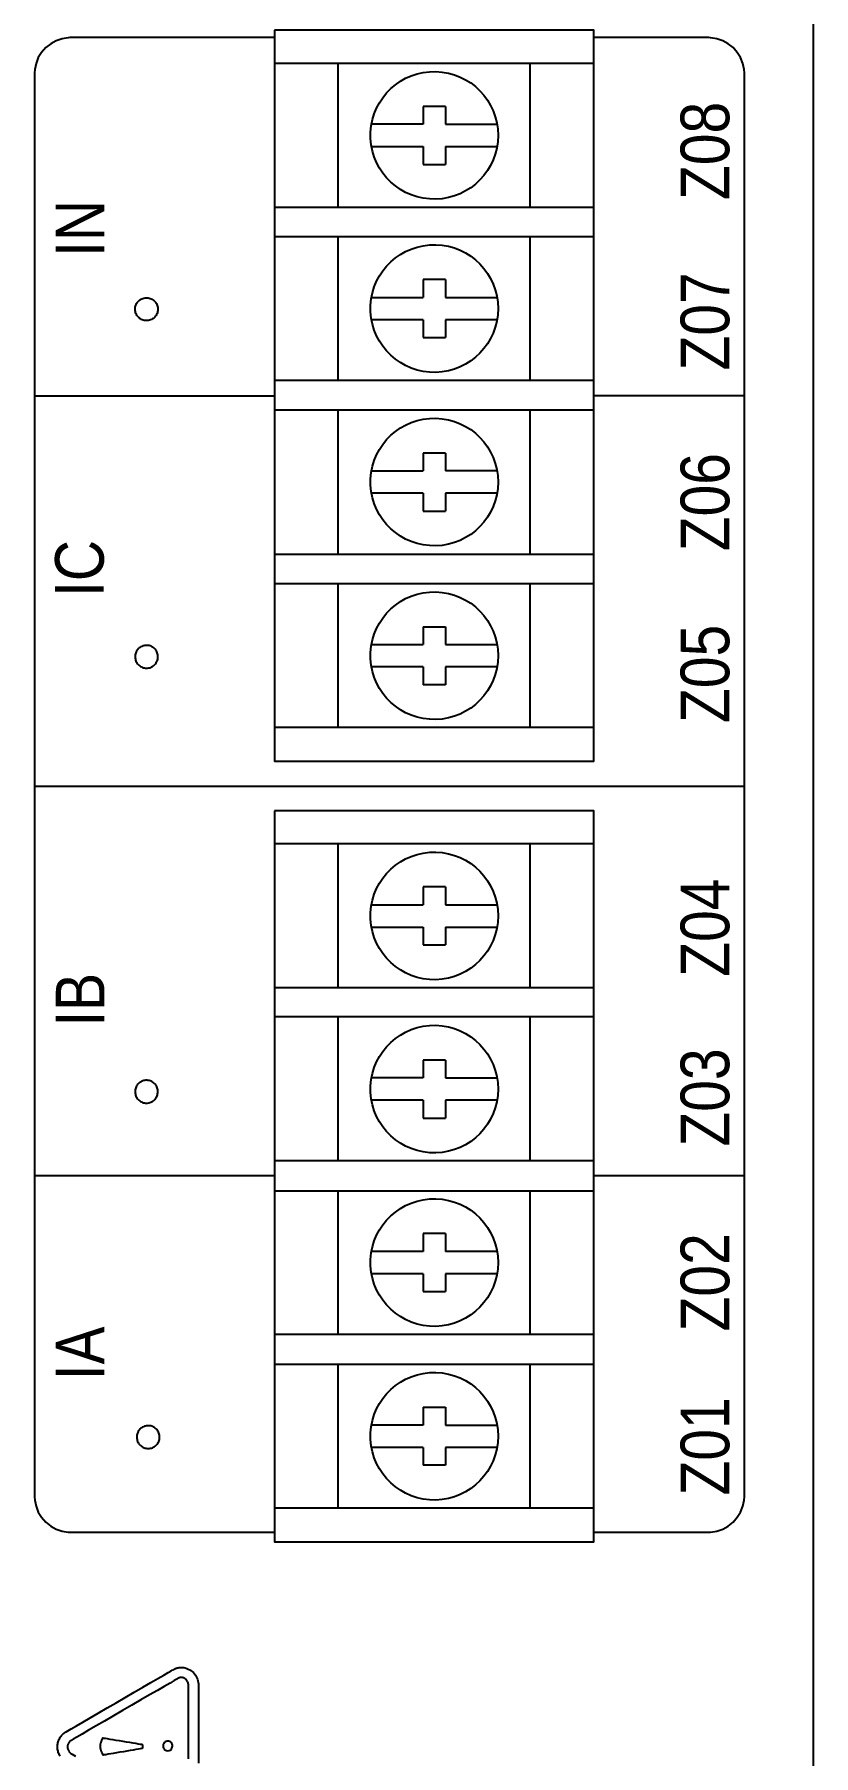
# Model space of a CAD drawing. Extents: x -11 to 35.7, y -8.8 to 26.3.
# Drawn here: x 23.003 to 24.71, y -1.98 to 1.791 of the extents above; entities that cross this region are included whole.
import ezdxf

# ---------------------------------------------------------------- set-up
doc = ezdxf.new("R2010")
doc.units = 0
doc.header["$MEASUREMENT"] = 0
doc.layers.add('5_00_DWG', color=7, linetype='CONTINUOUS')

msp = doc.modelspace()

# ---------------------------------------------------------------- linework, layer by layer
at = {"layer": '5_00_DWG'}
for points in [[(24.7101, -2.0551), (24.7101, -1.9668), (24.7101, -1.878), (24.7101, -1.7886), (24.7101, -1.6988), (24.7101, -1.6084), (24.7101, -1.5176), (24.7101, -1.4263), (24.7101, -1.3346), (24.7101, -1.2425), (24.7101, -1.1499), (24.7101, -1.0569), (24.7101, -0.9635), (24.7101, -0.8697), (24.7101, -0.7755), (24.7101, -0.6809), (24.7101, -0.5861), (24.7101, -0.4908), (24.7101, -0.3953), (24.7101, -0.2994), (24.7101, -0.2032), (24.7101, -0.1067), (24.7101, -0.0099), (24.7101, 0.0871), (24.7101, 0.1844), (24.7101, 0.2819), (24.7101, 0.3796), (24.7101, 0.4776), (24.7101, 0.5758), (24.7101, 0.6742), (24.7101, 0.7727), (24.7101, 0.9704), (24.7101, 1.1686), (24.7101, 1.3673), (24.7101, 1.5664), (24.7101, 1.7657), (24.7101, 2.165)], [(23.5293, 1.784), (23.5283, 1.784), (23.5254, 1.784), (23.5207, 1.784), (23.5144, 1.784), (23.5065, 1.784), (23.4972, 1.784), (23.4865, 1.784), (23.4745, 1.784), (23.4615, 1.784), (23.4474, 1.784), (23.4167, 1.784), (23.3832, 1.784), (23.3478, 1.784), (23.2749, 1.784), (23.2391, 1.784), (23.205, 1.784), (23.1734, 1.784), (23.1588, 1.784), (23.1451, 1.784), (23.1326, 1.784), (23.1211, 1.784), (23.111, 1.784), (23.1023, 1.784), (23.095, 1.784), (23.0894, 1.784), (23.0855, 1.784), (23.0834, 1.784), (23.0824, 1.784), (23.0806, 1.784), (23.0772, 1.7838), (23.0636, 1.7816), (23.0507, 1.7772), (23.0387, 1.7706), (23.028, 1.762), (23.0188, 1.7516), (23.0116, 1.74), (23.0066, 1.7273), (23.0037, 1.7139), (23.0032, 1.707), (23.0031, 1.7035), (23.0031, 1.6998), (23.0031, 1.6928), (23.0031, 1.6825), (23.0031, 1.6691), (23.0031, 1.6526), (23.0031, 1.6331), (23.0031, 1.6108), (23.0031, 1.5857), (23.0031, 1.558), (23.0031, 1.5277), (23.0031, 1.4948), (23.0031, 1.4596), (23.0031, 1.4221), (23.0031, 1.3824), (23.0031, 1.3406), (23.0031, 1.2968), (23.0031, 1.2511), (23.0031, 1.2036), (23.0031, 1.1544), (23.0031, 1.1035), (23.0031, 1.0511), (23.0031, 0.9973), (23.0031, 0.9421), (23.0031, 0.8857), (23.0031, 0.8281), (23.0031, 0.7695), (23.0031, 0.6495), (23.0031, 0.5265), (23.0031, 0.4012), (23.0031, 0.1467), (23.0031, -0.1078), (23.0031, -0.2332), (23.0031, -0.3562), (23.0031, -0.4762), (23.0031, -0.5348), (23.0031, -0.5924), (23.0031, -0.6488), (23.0031, -0.7039), (23.0031, -0.7578), (23.0031, -0.8102), (23.0031, -0.861), (23.0031, -0.9103), (23.0031, -0.9578), (23.0031, -1.0035), (23.0031, -1.0473), (23.0031, -1.0891), (23.0031, -1.1288), (23.0031, -1.1663), (23.0031, -1.2015), (23.0031, -1.2343), (23.0031, -1.2647), (23.0031, -1.2924), (23.0031, -1.3175), (23.0031, -1.3398), (23.0031, -1.3593), (23.0031, -1.3757), (23.0031, -1.3892), (23.0031, -1.3994), (23.0031, -1.4065), (23.0031, -1.4102), (23.0032, -1.4137), (23.0037, -1.4206), (23.0066, -1.434), (23.0116, -1.4467), (23.0188, -1.4583), (23.028, -1.4687), (23.0387, -1.4773), (23.0507, -1.4839), (23.0636, -1.4883), (23.0772, -1.4905), (23.0806, -1.4907), (23.0824, -1.4907), (23.0834, -1.4907), (23.0855, -1.4907), (23.0894, -1.4907), (23.095, -1.4907), (23.1023, -1.4907), (23.111, -1.4907), (23.1211, -1.4907), (23.1326, -1.4907), (23.1451, -1.4907), (23.1588, -1.4907), (23.1734, -1.4907), (23.205, -1.4907), (23.2391, -1.4907), (23.2749, -1.4907), (23.3478, -1.4907), (23.3832, -1.4907), (23.4167, -1.4907), (23.4474, -1.4907), (23.4615, -1.4907), (23.4745, -1.4907), (23.4865, -1.4907), (23.4972, -1.4907), (23.5065, -1.4907), (23.5144, -1.4907), (23.5207, -1.4907), (23.5254, -1.4907), (23.5283, -1.4907), (23.5293, -1.4907)], [(23.5293, 1.8003), (23.5293, 0.1983), (24.229, 0.1983), (24.229, 1.8003), (23.5293, 1.8003)], [(24.229, -1.4907), (24.2295, -1.4907), (24.2311, -1.4907), (24.2338, -1.4907), (24.2373, -1.4907), (24.2469, -1.4907), (24.2596, -1.4907), (24.2748, -1.4907), (24.292, -1.4907), (24.3107, -1.4907), (24.3305, -1.4907), (24.3713, -1.4907), (24.3913, -1.4907), (24.4104, -1.4907), (24.4281, -1.4907), (24.4439, -1.4907), (24.4573, -1.4907), (24.4678, -1.4907), (24.4719, -1.4907), (24.475, -1.4907), (24.4772, -1.4907), (24.4784, -1.4907), (24.4793, -1.4907), (24.481, -1.4907), (24.4845, -1.4905), (24.4981, -1.4883), (24.511, -1.4839), (24.523, -1.4773), (24.5337, -1.4687), (24.5429, -1.4583), (24.55, -1.4467), (24.5551, -1.434), (24.5579, -1.4206), (24.5585, -1.4137), (24.5586, -1.4102), (24.5586, -1.4065), (24.5586, -1.3994), (24.5586, -1.3892), (24.5586, -1.3757), (24.5586, -1.3593), (24.5586, -1.3398), (24.5586, -1.3175), (24.5586, -1.2924), (24.5586, -1.2647), (24.5586, -1.2343), (24.5586, -1.2015), (24.5586, -1.1663), (24.5586, -1.1288), (24.5586, -1.0891), (24.5586, -1.0473), (24.5586, -1.0035), (24.5586, -0.9578), (24.5586, -0.9103), (24.5586, -0.861), (24.5586, -0.8102), (24.5586, -0.7578), (24.5586, -0.7039), (24.5586, -0.6488), (24.5586, -0.5924), (24.5586, -0.5348), (24.5586, -0.4762), (24.5586, -0.3562), (24.5586, -0.2332), (24.5586, -0.1078), (24.5586, 0.1467), (24.5586, 0.4012), (24.5586, 0.5265), (24.5586, 0.6495), (24.5586, 0.7695), (24.5586, 0.8281), (24.5586, 0.8857), (24.5586, 0.9421), (24.5586, 0.9973), (24.5586, 1.0511), (24.5586, 1.1035), (24.5586, 1.1544), (24.5586, 1.2036), (24.5586, 1.2511), (24.5586, 1.2968), (24.5586, 1.3406), (24.5586, 1.3824), (24.5586, 1.4221), (24.5586, 1.4596), (24.5586, 1.4948), (24.5586, 1.5277), (24.5586, 1.558), (24.5586, 1.5857), (24.5586, 1.6108), (24.5586, 1.6331), (24.5586, 1.6526), (24.5586, 1.6691), (24.5586, 1.6825), (24.5586, 1.6928), (24.5586, 1.6998), (24.5586, 1.7035), (24.5585, 1.707), (24.5579, 1.7139), (24.5551, 1.7273), (24.55, 1.74), (24.5429, 1.7516), (24.5337, 1.762), (24.523, 1.7706), (24.511, 1.7772), (24.4981, 1.7816), (24.4845, 1.7838), (24.481, 1.784), (24.4793, 1.784), (24.4784, 1.784), (24.4772, 1.784), (24.475, 1.784), (24.4719, 1.784), (24.4678, 1.784), (24.4573, 1.784), (24.4439, 1.784), (24.4281, 1.784), (24.4104, 1.784), (24.3913, 1.784), (24.3713, 1.784), (24.3305, 1.784), (24.3107, 1.784), (24.292, 1.784), (24.2748, 1.784), (24.2596, 1.784), (24.2469, 1.784), (24.2373, 1.784), (24.2338, 1.784), (24.2311, 1.784), (24.2295, 1.784), (24.229, 1.784)], [(23.5292, 1.7277), (24.229, 1.7277)], [(23.6689, 1.4123), (23.6689, 1.7273)], [(24.0893, 1.4123), (24.0893, 1.7273)], [(23.8547, 1.6333), (23.8547, 1.5942)], [(23.9036, 1.6333), (23.8547, 1.6333)], [(23.9036, 1.6333), (23.9036, 1.5942)], [(23.8547, 1.5942), (23.7415, 1.5942)], [(23.9036, 1.5942), (24.0168, 1.5942)], [(23.7415, 1.5453), (23.8547, 1.5453)], [(23.8547, 1.5453), (23.8547, 1.5062)], [(23.9036, 1.5453), (23.9036, 1.5062)], [(23.9036, 1.5453), (24.0168, 1.5453)], [(23.8547, 1.5062), (23.9036, 1.5062)], [(23.5292, 1.4122), (24.229, 1.4122)], [(23.5292, 1.3483), (24.229, 1.3483)], [(23.6689, 1.0333), (23.6689, 1.3483)], [(24.0893, 1.0333), (24.0893, 1.3483)], [(23.8547, 1.2539), (23.8547, 1.2147)], [(23.9036, 1.2539), (23.8547, 1.2539)], [(23.9036, 1.2539), (23.9036, 1.2147)], [(23.7415, 1.2147), (23.8547, 1.2147)], [(23.9036, 1.2147), (24.0168, 1.2147)], [(23.8547, 1.1659), (23.7415, 1.1659)], [(23.8547, 1.1659), (23.8547, 1.1267)], [(23.9036, 1.1659), (23.9036, 1.1267)], [(24.0168, 1.1659), (23.9036, 1.1659)], [(23.8547, 1.1267), (23.9036, 1.1267)], [(23.5292, 1.0332), (24.229, 1.0332)], [(23.0031, 0.9993), (23.5293, 0.9993)], [(24.5586, 0.9993), (24.229, 0.9993)], [(24.229, 0.9673), (23.5292, 0.9673)], [(23.6689, 0.6523), (23.6689, 0.9673)], [(24.0893, 0.6523), (24.0893, 0.9673)], [(23.8547, 0.8737), (23.8547, 0.8346)], [(23.9036, 0.8737), (23.8547, 0.8737)], [(23.9036, 0.8737), (23.9036, 0.8346)], [(23.7415, 0.8346), (23.8547, 0.8346)], [(24.0168, 0.8346), (23.9036, 0.8346)], [(23.8547, 0.7857), (23.7415, 0.7857)], [(23.8547, 0.7857), (23.8547, 0.7466)], [(23.9036, 0.7857), (23.9036, 0.7466)], [(24.0168, 0.7857), (23.9036, 0.7857)], [(23.8547, 0.7466), (23.9036, 0.7466)], [(23.5292, 0.6523), (24.229, 0.6523)], [(24.229, 0.5874), (23.5292, 0.5874)], [(23.6689, 0.2723), (23.6689, 0.5873)], [(24.0893, 0.2723), (24.0893, 0.5873)], [(23.8547, 0.4932), (23.8547, 0.4541)], [(23.8547, 0.4932), (23.9036, 0.4932)], [(23.9036, 0.4932), (23.9036, 0.4541)], [(23.7415, 0.4541), (23.8547, 0.4541)], [(23.9036, 0.4541), (24.0168, 0.4541)], [(23.8547, 0.4052), (23.7415, 0.4052)], [(23.8547, 0.4052), (23.8547, 0.3661)], [(23.9036, 0.4052), (23.9036, 0.3661)], [(24.0168, 0.4052), (23.9036, 0.4052)], [(23.9036, 0.3661), (23.8547, 0.3661)], [(24.229, 0.2723), (23.5292, 0.2723)], [(24.5586, 0.1427), (23.0031, 0.1427)], [(23.5293, 0.09), (23.5293, -1.512), (24.229, -1.512), (24.229, 0.09), (23.5293, 0.09)], [(24.229, 0.0174), (23.5292, 0.0174)], [(23.6689, -0.298), (23.6689, 0.017)], [(24.0893, -0.298), (24.0893, 0.017)], [(23.8547, -0.077), (23.8547, -0.1161)], [(23.9036, -0.077), (23.8547, -0.077)], [(23.9036, -0.077), (23.9036, -0.1161)], [(23.7415, -0.1161), (23.8547, -0.1161)], [(23.9036, -0.1161), (24.0168, -0.1161)], [(23.7415, -0.165), (23.8547, -0.165)], [(23.8547, -0.165), (23.8547, -0.2041)], [(23.9036, -0.165), (23.9036, -0.2041)], [(23.9036, -0.165), (24.0168, -0.165)], [(23.8547, -0.2041), (23.9036, -0.2041)], [(24.229, -0.2981), (23.5292, -0.2981)], [(24.229, -0.362), (23.5292, -0.362)], [(23.6689, -0.677), (23.6689, -0.362)], [(24.0893, -0.677), (24.0893, -0.362)], [(23.8547, -0.4564), (23.8547, -0.4956)], [(23.9036, -0.4564), (23.8547, -0.4564)], [(23.9036, -0.4564), (23.9036, -0.4956)], [(23.8547, -0.4956), (23.7415, -0.4956)], [(23.9036, -0.4956), (24.0168, -0.4956)], [(23.8547, -0.5444), (23.7415, -0.5444)], [(23.8547, -0.5444), (23.8547, -0.5836)], [(23.9036, -0.5444), (23.9036, -0.5836)], [(24.0168, -0.5444), (23.9036, -0.5444)], [(23.8547, -0.5836), (23.9036, -0.5836)], [(24.229, -0.6771), (23.5292, -0.6771)], [(23.5293, -0.7104), (23.0031, -0.7104)], [(24.5586, -0.7104), (24.229, -0.7104)], [(23.5292, -0.743), (24.229, -0.743)], [(23.6689, -1.058), (23.6689, -0.743)], [(24.0893, -1.058), (24.0893, -0.743)], [(23.8547, -0.8366), (23.8547, -0.8757)], [(23.9036, -0.8366), (23.8547, -0.8366)], [(23.9036, -0.8366), (23.9036, -0.8757)], [(23.8547, -0.8757), (23.7415, -0.8757)], [(24.0168, -0.8757), (23.9036, -0.8757)], [(23.8547, -0.9246), (23.7415, -0.9246)], [(23.8547, -0.9246), (23.8547, -0.9637)], [(23.9036, -0.9246), (23.9036, -0.9637)], [(24.0168, -0.9246), (23.9036, -0.9246)], [(23.8547, -0.9637), (23.9036, -0.9637)], [(24.229, -1.058), (23.5292, -1.058)], [(23.5292, -1.1229), (24.229, -1.1229)], [(23.6689, -1.438), (23.6689, -1.123)], [(24.0893, -1.438), (24.0893, -1.123)], [(23.8547, -1.2171), (23.8547, -1.2562)], [(23.8547, -1.2171), (23.9036, -1.2171)], [(23.9036, -1.2171), (23.9036, -1.2562)], [(23.8547, -1.2562), (23.7415, -1.2562)], [(23.9036, -1.2562), (24.0168, -1.2562)], [(23.8547, -1.3051), (23.7415, -1.3051)], [(23.8547, -1.3051), (23.8547, -1.3442)], [(23.9036, -1.3051), (23.9036, -1.3442)], [(24.0168, -1.3051), (23.9036, -1.3051)], [(23.9036, -1.3442), (23.8547, -1.3442)], [(24.229, -1.438), (23.5292, -1.438)], [(23.0592, -1.9815), (23.0581, -1.9795), (23.0571, -1.9775), (23.0562, -1.9753), (23.0554, -1.9731), (23.0548, -1.9709), (23.0543, -1.9686), (23.0539, -1.9663), (23.0536, -1.964), (23.0535, -1.9616), (23.0536, -1.9592), (23.0538, -1.957), (23.0541, -1.9547), (23.0546, -1.9525), (23.0551, -1.9504), (23.0558, -1.9482), (23.0566, -1.9462), (23.0576, -1.9441), (23.0586, -1.9422), (23.0598, -1.9402), (23.0611, -1.9384), (23.0624, -1.9366), (23.0639, -1.935), (23.0655, -1.9333), (23.0672, -1.9318), (23.069, -1.9304), (23.0709, -1.9291), (23.0724, -1.9281), (23.0762, -1.9259), (23.0839, -1.9215), (23.095, -1.915), (23.1088, -1.907), (23.125, -1.8976), (23.143, -1.8872), (23.1622, -1.876), (23.1821, -1.8645), (23.2022, -1.8529), (23.2219, -1.8414), (23.2407, -1.8305), (23.2581, -1.8204), (23.2735, -1.8115), (23.2864, -1.804), (23.2963, -1.7983), (23.3026, -1.7946), (23.3048, -1.7933), (23.3057, -1.7928), (23.3067, -1.7922), (23.3076, -1.7917), (23.3086, -1.7912), (23.3096, -1.7907), (23.3106, -1.7902), (23.3116, -1.7897), (23.3127, -1.7893), (23.3138, -1.7889), (23.3149, -1.7886), (23.3161, -1.7882), (23.3172, -1.7879), (23.3185, -1.7877), (23.3197, -1.7875), (23.321, -1.7873), (23.3223, -1.7872), (23.3236, -1.7871), (23.3265, -1.7872), (23.3302, -1.7876), (23.3337, -1.7883), (23.3371, -1.7894), (23.3403, -1.7907), (23.3434, -1.7923), (23.3463, -1.7942), (23.3489, -1.7963), (23.3514, -1.7986), (23.3537, -1.8011), (23.3558, -1.8039), (23.3576, -1.8067), (23.3591, -1.8098), (23.3604, -1.8129), (23.3614, -1.8162), (23.3621, -1.8195), (23.3625, -1.823), (23.3626, -1.8257), (23.3626, -1.8297), (23.3626, -1.8382), (23.3626, -1.8507), (23.3626, -1.8665), (23.3626, -1.885), (23.3626, -1.9057), (23.3626, -1.9278), (23.3626, -1.9508), (23.3626, -1.9741), (23.3626, -1.997)], [(23.3407, -1.9876), (23.3407, -1.9643), (23.3407, -1.9408), (23.3407, -1.9179), (23.3407, -1.8962), (23.3407, -1.8763), (23.3407, -1.8588), (23.3407, -1.8443), (23.3407, -1.8336), (23.3407, -1.8271), (23.3407, -1.8252), (23.3406, -1.8238), (23.3403, -1.8224), (23.3399, -1.821), (23.3394, -1.8196), (23.3387, -1.8183), (23.338, -1.817), (23.3371, -1.8158), (23.3361, -1.8146), (23.3351, -1.8135), (23.3339, -1.8126), (23.3327, -1.8117), (23.3314, -1.8109), (23.33, -1.8102), (23.3286, -1.8097), (23.3272, -1.8093), (23.3257, -1.8091), (23.3241, -1.809), (23.3239, -1.809), (23.3237, -1.809), (23.3234, -1.809), (23.323, -1.8091), (23.3226, -1.8092), (23.3221, -1.8094), (23.3216, -1.8095), (23.3211, -1.8097), (23.3205, -1.8099), (23.32, -1.8101), (23.3194, -1.8103), (23.3189, -1.8106), (23.3183, -1.8108), (23.3178, -1.8111), (23.3174, -1.8114), (23.3169, -1.8116), (23.3165, -1.8119), (23.3151, -1.8128), (23.3095, -1.816), (23.3002, -1.8214), (23.2877, -1.8286), (23.2725, -1.8374), (23.2553, -1.8474), (23.2365, -1.8583), (23.2167, -1.8698), (23.1964, -1.8816), (23.1762, -1.8933), (23.1567, -1.9046), (23.1383, -1.9153), (23.1217, -1.9249), (23.1074, -1.9332), (23.0959, -1.9399), (23.0878, -1.9446), (23.0836, -1.947), (23.0827, -1.9475), (23.0821, -1.9479), (23.0814, -1.9484), (23.0808, -1.949), (23.0801, -1.9497), (23.0795, -1.9505), (23.0789, -1.9513), (23.0783, -1.9522), (23.0778, -1.9531), (23.0773, -1.954), (23.0768, -1.9549), (23.0764, -1.9559), (23.0761, -1.9568), (23.0758, -1.9578), (23.0756, -1.9587), (23.0755, -1.9596), (23.0754, -1.9604), (23.0754, -1.9613), (23.0755, -1.9623), (23.0756, -1.9633), (23.0758, -1.9644), (23.076, -1.9655), (23.0764, -1.9665), (23.0767, -1.9675), (23.0772, -1.9685), (23.0777, -1.9695), (23.0782, -1.9705), (23.0788, -1.9713), (23.0794, -1.9722), (23.08, -1.973), (23.0806, -1.9737), (23.0813, -1.9743), (23.082, -1.9749), (23.0826, -1.9753), (23.0832, -1.9757), (23.086, -1.9773), (23.0928, -1.9813)]]:
    msp.add_lwpolyline(points, dxfattribs=at)
for points in [[(24.019, 1.5698), (24.0183, 1.5557), (24.0162, 1.542), (24.0129, 1.5288), (24.0083, 1.5161), (24.0026, 1.504), (23.9958, 1.4926), (23.988, 1.482), (23.9792, 1.4721), (23.9695, 1.4631), (23.9591, 1.455), (23.9478, 1.4479), (23.9359, 1.4419), (23.9234, 1.4371), (23.9103, 1.4334), (23.8967, 1.431), (23.8827, 1.43), (23.8686, 1.4304), (23.8548, 1.4321), (23.8414, 1.4351), (23.8286, 1.4394), (23.8164, 1.4448), (23.8048, 1.4513), (23.7939, 1.4589), (23.7839, 1.4675), (23.7746, 1.4769), (23.7663, 1.4872), (23.759, 1.4982), (23.7527, 1.51), (23.7476, 1.5224), (23.7436, 1.5353), (23.7409, 1.5488), (23.7395, 1.5627), (23.7395, 1.5769), (23.7409, 1.5907), (23.7436, 1.6042), (23.7476, 1.6172), (23.7527, 1.6295), (23.759, 1.6413), (23.7663, 1.6523), (23.7746, 1.6626), (23.7839, 1.6721), (23.7939, 1.6806), (23.8048, 1.6882), (23.8164, 1.6947), (23.8286, 1.7002), (23.8414, 1.7044), (23.8548, 1.7075), (23.8686, 1.7092), (23.8827, 1.7095), (23.8967, 1.7085), (23.9103, 1.7061), (23.9234, 1.7025), (23.9359, 1.6976), (23.9478, 1.6916), (23.9591, 1.6845), (23.9695, 1.6765), (23.9792, 1.6675), (23.988, 1.6576), (23.9958, 1.6469), (24.0026, 1.6355), (24.0083, 1.6234), (24.0129, 1.6107), (24.0162, 1.5975), (24.0183, 1.5839)], [(24.019, 1.1903), (24.0183, 1.1762), (24.0162, 1.1625), (24.0129, 1.1493), (24.0083, 1.1366), (24.0026, 1.1246), (23.9958, 1.1132), (23.988, 1.1025), (23.9792, 1.0926), (23.9695, 1.0836), (23.9591, 1.0755), (23.9478, 1.0685), (23.9359, 1.0625), (23.9234, 1.0576), (23.9103, 1.054), (23.8967, 1.0516), (23.8827, 1.0505), (23.8686, 1.0509), (23.8548, 1.0526), (23.8414, 1.0556), (23.8286, 1.0599), (23.8164, 1.0653), (23.8048, 1.0719), (23.7939, 1.0794), (23.7839, 1.088), (23.7746, 1.0974), (23.7663, 1.1077), (23.759, 1.1188), (23.7527, 1.1305), (23.7476, 1.1429), (23.7436, 1.1559), (23.7409, 1.1693), (23.7395, 1.1832), (23.7395, 1.1974), (23.7409, 1.2113), (23.7436, 1.2247), (23.7476, 1.2377), (23.7527, 1.2501), (23.759, 1.2618), (23.7663, 1.2729), (23.7746, 1.2832), (23.7839, 1.2926), (23.7939, 1.3011), (23.8048, 1.3087), (23.8164, 1.3153), (23.8286, 1.3207), (23.8414, 1.325), (23.8548, 1.328), (23.8686, 1.3297), (23.8827, 1.3301), (23.8967, 1.329), (23.9103, 1.3266), (23.9234, 1.323), (23.9359, 1.3181), (23.9478, 1.3121), (23.9591, 1.3051), (23.9695, 1.297), (23.9792, 1.288), (23.988, 1.2781), (23.9958, 1.2674), (24.0026, 1.256), (24.0083, 1.2439), (24.0129, 1.2313), (24.0162, 1.2181), (24.0183, 1.2044)], [(23.2487, 1.1638), (23.2463, 1.1639), (23.2439, 1.1643), (23.2417, 1.1648), (23.2395, 1.1655), (23.2374, 1.1665), (23.2355, 1.1676), (23.2336, 1.1688), (23.2319, 1.1703), (23.2303, 1.1719), (23.2289, 1.1736), (23.2276, 1.1754), (23.2264, 1.1774), (23.2255, 1.1794), (23.2247, 1.1816), (23.2242, 1.1838), (23.2238, 1.1861), (23.2237, 1.1885), (23.2237, 1.1888), (23.2237, 1.1888), (23.2237, 1.1888), (23.2237, 1.1888), (23.2237, 1.1888), (23.2237, 1.1888), (23.2237, 1.1888), (23.2237, 1.1888), (23.2237, 1.1888), (23.2237, 1.1888), (23.2237, 1.1888), (23.2237, 1.1888), (23.2237, 1.1888), (23.2237, 1.1888), (23.2237, 1.1888), (23.2237, 1.1888), (23.2237, 1.1888), (23.2237, 1.1906), (23.224, 1.193), (23.2245, 1.1952), (23.2252, 1.1974), (23.2261, 1.1995), (23.2271, 1.2015), (23.2284, 1.2034), (23.2297, 1.2052), (23.2313, 1.2068), (23.233, 1.2083), (23.2348, 1.2096), (23.2367, 1.2108), (23.2387, 1.2118), (23.2409, 1.2126), (23.2431, 1.2132), (23.2454, 1.2136), (23.2478, 1.2138), (23.2487, 1.2138), (23.2487, 1.2138), (23.2487, 1.2138), (23.2487, 1.2138), (23.2487, 1.2138), (23.2487, 1.2138), (23.2487, 1.2138), (23.2487, 1.2138), (23.2487, 1.2138), (23.2487, 1.2138), (23.2487, 1.2138), (23.2487, 1.2138), (23.2487, 1.2138), (23.2487, 1.2138), (23.2487, 1.2138), (23.2487, 1.2138), (23.2487, 1.2138), (23.2499, 1.2138), (23.2522, 1.2136), (23.2545, 1.2131), (23.2567, 1.2125), (23.2588, 1.2116), (23.2609, 1.2106), (23.2628, 1.2094), (23.2646, 1.2081), (23.2662, 1.2066), (23.2677, 1.2049), (23.2691, 1.2032), (23.2703, 1.2013), (23.2714, 1.1993), (23.2722, 1.1972), (23.2729, 1.195), (23.2734, 1.1927), (23.2736, 1.1903), (23.2737, 1.1888), (23.2737, 1.1888), (23.2737, 1.1888), (23.2737, 1.1888), (23.2737, 1.1888), (23.2737, 1.1888), (23.2737, 1.1888), (23.2737, 1.1888), (23.2737, 1.1888), (23.2737, 1.1888), (23.2737, 1.1888), (23.2737, 1.1888), (23.2737, 1.1888), (23.2737, 1.1888), (23.2737, 1.1888), (23.2737, 1.1888), (23.2737, 1.1888), (23.2737, 1.1882), (23.2735, 1.1859), (23.2731, 1.1835), (23.2725, 1.1813), (23.2717, 1.1792), (23.2707, 1.1771), (23.2696, 1.1752), (23.2683, 1.1734), (23.2668, 1.1717), (23.2652, 1.1701), (23.2635, 1.1687), (23.2616, 1.1674), (23.2596, 1.1664), (23.2575, 1.1655), (23.2553, 1.1647), (23.2531, 1.1642), (23.2507, 1.1639), (23.2487, 1.1638), (23.2487, 1.1638), (23.2487, 1.1638), (23.2487, 1.1638), (23.2487, 1.1638), (23.2487, 1.1638), (23.2487, 1.1638), (23.2487, 1.1638), (23.2487, 1.1638), (23.2487, 1.1638), (23.2487, 1.1638), (23.2487, 1.1638), (23.2487, 1.1638), (23.2487, 1.1638), (23.2487, 1.1638), (23.2487, 1.1638), (23.2487, 1.1638)], [(24.019, 0.8102), (24.0183, 0.7961), (24.0162, 0.7824), (24.0129, 0.7692), (24.0083, 0.7565), (24.0026, 0.7444), (23.9958, 0.733), (23.988, 0.7223), (23.9792, 0.7125), (23.9695, 0.7035), (23.9591, 0.6954), (23.9478, 0.6883), (23.9359, 0.6823), (23.9234, 0.6775), (23.9103, 0.6738), (23.8967, 0.6714), (23.8827, 0.6704), (23.8686, 0.6708), (23.8548, 0.6725), (23.8414, 0.6755), (23.8286, 0.6798), (23.8164, 0.6852), (23.8048, 0.6917), (23.7939, 0.6993), (23.7839, 0.7079), (23.7746, 0.7173), (23.7663, 0.7276), (23.759, 0.7386), (23.7527, 0.7504), (23.7476, 0.7628), (23.7436, 0.7757), (23.7409, 0.7892), (23.7395, 0.8031), (23.7395, 0.8173), (23.7409, 0.8311), (23.7436, 0.8446), (23.7476, 0.8576), (23.7527, 0.8699), (23.759, 0.8817), (23.7663, 0.8927), (23.7746, 0.903), (23.7839, 0.9125), (23.7939, 0.921), (23.8048, 0.9286), (23.8164, 0.9351), (23.8286, 0.9406), (23.8414, 0.9448), (23.8548, 0.9479), (23.8686, 0.9496), (23.8827, 0.9499), (23.8967, 0.9489), (23.9103, 0.9465), (23.9234, 0.9429), (23.9359, 0.938), (23.9478, 0.932), (23.9591, 0.9249), (23.9695, 0.9169), (23.9792, 0.9079), (23.988, 0.898), (23.9958, 0.8873), (24.0026, 0.8759), (24.0083, 0.8638), (24.0129, 0.8511), (24.0162, 0.8379), (24.0183, 0.8242)], [(24.019, 0.4297), (24.0183, 0.4156), (24.0162, 0.4019), (24.0129, 0.3887), (24.0083, 0.376), (24.0026, 0.3639), (23.9958, 0.3525), (23.988, 0.3418), (23.9792, 0.332), (23.9695, 0.323), (23.9591, 0.3149), (23.9478, 0.3078), (23.9359, 0.3018), (23.9234, 0.297), (23.9103, 0.2933), (23.8967, 0.2909), (23.8827, 0.2899), (23.8686, 0.2902), (23.8548, 0.292), (23.8414, 0.295), (23.8286, 0.2993), (23.8164, 0.3047), (23.8048, 0.3112), (23.7939, 0.3188), (23.7839, 0.3274), (23.7746, 0.3368), (23.7663, 0.3471), (23.759, 0.3581), (23.7527, 0.3699), (23.7476, 0.3823), (23.7436, 0.3952), (23.7409, 0.4087), (23.7395, 0.4226), (23.7395, 0.4367), (23.7409, 0.4506), (23.7436, 0.4641), (23.7476, 0.477), (23.7527, 0.4894), (23.759, 0.5012), (23.7663, 0.5122), (23.7746, 0.5225), (23.7839, 0.532), (23.7939, 0.5405), (23.8048, 0.5481), (23.8164, 0.5546), (23.8286, 0.5601), (23.8414, 0.5643), (23.8548, 0.5674), (23.8686, 0.5691), (23.8827, 0.5694), (23.8967, 0.5684), (23.9103, 0.566), (23.9234, 0.5623), (23.9359, 0.5575), (23.9478, 0.5515), (23.9591, 0.5444), (23.9695, 0.5364), (23.9792, 0.5274), (23.988, 0.5175), (23.9958, 0.5068), (24.0026, 0.4954), (24.0083, 0.4833), (24.0129, 0.4706), (24.0162, 0.4574), (24.0183, 0.4437)], [(23.2487, 0.4023), (23.251, 0.4024), (23.2534, 0.4028), (23.2556, 0.4033), (23.2578, 0.4041), (23.2599, 0.405), (23.2618, 0.4061), (23.2637, 0.4074), (23.2654, 0.4088), (23.267, 0.4104), (23.2685, 0.4121), (23.2697, 0.4139), (23.2709, 0.4159), (23.2718, 0.4179), (23.2726, 0.4201), (23.2732, 0.4223), (23.2735, 0.4247), (23.2737, 0.427), (23.2737, 0.4273), (23.2737, 0.4273), (23.2737, 0.4273), (23.2737, 0.4273), (23.2737, 0.4273), (23.2737, 0.4273), (23.2737, 0.4273), (23.2737, 0.4273), (23.2737, 0.4273), (23.2737, 0.4273), (23.2737, 0.4273), (23.2737, 0.4273), (23.2737, 0.4273), (23.2737, 0.4273), (23.2737, 0.4273), (23.2737, 0.4273), (23.2737, 0.4273), (23.2736, 0.4291), (23.2733, 0.4315), (23.2728, 0.4337), (23.2721, 0.4359), (23.2713, 0.438), (23.2702, 0.44), (23.269, 0.4419), (23.2676, 0.4437), (23.266, 0.4453), (23.2644, 0.4468), (23.2625, 0.4481), (23.2606, 0.4493), (23.2586, 0.4503), (23.2564, 0.4511), (23.2542, 0.4517), (23.2519, 0.4521), (23.2496, 0.4523), (23.2487, 0.4523), (23.2487, 0.4523), (23.2487, 0.4523), (23.2487, 0.4523), (23.2487, 0.4523), (23.2487, 0.4523), (23.2487, 0.4523), (23.2487, 0.4523), (23.2487, 0.4523), (23.2487, 0.4523), (23.2487, 0.4523), (23.2487, 0.4523), (23.2487, 0.4523), (23.2487, 0.4523), (23.2487, 0.4523), (23.2487, 0.4523), (23.2487, 0.4523), (23.2475, 0.4523), (23.2451, 0.4521), (23.2428, 0.4516), (23.2406, 0.451), (23.2385, 0.4501), (23.2364, 0.4491), (23.2345, 0.4479), (23.2327, 0.4466), (23.2311, 0.4451), (23.2296, 0.4434), (23.2282, 0.4417), (23.227, 0.4398), (23.2259, 0.4378), (23.2251, 0.4357), (23.2244, 0.4335), (23.224, 0.4312), (23.2237, 0.4288), (23.2236, 0.4273), (23.2236, 0.4273), (23.2236, 0.4273), (23.2236, 0.4273), (23.2236, 0.4273), (23.2236, 0.4273), (23.2236, 0.4273), (23.2236, 0.4273), (23.2236, 0.4273), (23.2236, 0.4273), (23.2236, 0.4273), (23.2236, 0.4273), (23.2236, 0.4273), (23.2236, 0.4273), (23.2236, 0.4273), (23.2236, 0.4273), (23.2236, 0.4273), (23.2237, 0.4267), (23.2238, 0.4244), (23.2242, 0.422), (23.2248, 0.4198), (23.2256, 0.4177), (23.2266, 0.4156), (23.2277, 0.4137), (23.229, 0.4119), (23.2305, 0.4102), (23.2321, 0.4086), (23.2338, 0.4072), (23.2357, 0.4059), (23.2377, 0.4049), (23.2398, 0.4039), (23.242, 0.4032), (23.2442, 0.4027), (23.2466, 0.4024), (23.2487, 0.4023), (23.2487, 0.4023), (23.2487, 0.4023), (23.2487, 0.4023), (23.2487, 0.4023), (23.2487, 0.4023), (23.2487, 0.4023), (23.2487, 0.4023), (23.2487, 0.4023), (23.2487, 0.4023), (23.2487, 0.4023), (23.2487, 0.4023), (23.2487, 0.4023), (23.2487, 0.4023), (23.2487, 0.4023), (23.2487, 0.4023), (23.2487, 0.4023)], [(24.019, -0.1405), (24.0183, -0.1546), (24.0162, -0.1683), (24.0129, -0.1815), (24.0083, -0.1942), (24.0026, -0.2062), (23.9958, -0.2177), (23.988, -0.2283), (23.9792, -0.2382), (23.9695, -0.2472), (23.9591, -0.2553), (23.9478, -0.2623), (23.9359, -0.2683), (23.9234, -0.2732), (23.9103, -0.2769), (23.8967, -0.2792), (23.8827, -0.2803), (23.8686, -0.2799), (23.8548, -0.2782), (23.8414, -0.2752), (23.8286, -0.2709), (23.8164, -0.2655), (23.8048, -0.2589), (23.7939, -0.2514), (23.7839, -0.2428), (23.7746, -0.2334), (23.7663, -0.2231), (23.759, -0.212), (23.7527, -0.2003), (23.7476, -0.1879), (23.7436, -0.1749), (23.7409, -0.1615), (23.7395, -0.1476), (23.7395, -0.1334), (23.7409, -0.1195), (23.7436, -0.1061), (23.7476, -0.0931), (23.7527, -0.0807), (23.759, -0.069), (23.7663, -0.0579), (23.7746, -0.0477), (23.7839, -0.0382), (23.7939, -0.0297), (23.8048, -0.0221), (23.8164, -0.0155), (23.8286, -0.0101), (23.8414, -0.0058), (23.8548, -0.0028), (23.8686, -0.0011), (23.8827, -0.0007), (23.8967, -0.0018), (23.9103, -0.0042), (23.9234, -0.0078), (23.9359, -0.0127), (23.9478, -0.0187), (23.9591, -0.0258), (23.9695, -0.0338), (23.9792, -0.0428), (23.988, -0.0527), (23.9958, -0.0634), (24.0026, -0.0748), (24.0083, -0.0869), (24.0129, -0.0995), (24.0162, -0.1128), (24.0183, -0.1264)], [(24.019, -0.52), (24.0183, -0.5341), (24.0162, -0.5478), (24.0129, -0.561), (24.0083, -0.5736), (24.0026, -0.5857), (23.9958, -0.5971), (23.988, -0.6078), (23.9792, -0.6177), (23.9695, -0.6267), (23.9591, -0.6348), (23.9478, -0.6418), (23.9359, -0.6478), (23.9234, -0.6527), (23.9103, -0.6563), (23.8967, -0.6587), (23.8827, -0.6598), (23.8686, -0.6594), (23.8548, -0.6577), (23.8414, -0.6547), (23.8286, -0.6504), (23.8164, -0.645), (23.8048, -0.6384), (23.7939, -0.6308), (23.7839, -0.6223), (23.7746, -0.6129), (23.7663, -0.6026), (23.759, -0.5915), (23.7527, -0.5798), (23.7476, -0.5674), (23.7436, -0.5544), (23.7409, -0.541), (23.7395, -0.5271), (23.7395, -0.5129), (23.7409, -0.499), (23.7436, -0.4856), (23.7476, -0.4726), (23.7527, -0.4602), (23.759, -0.4485), (23.7663, -0.4374), (23.7746, -0.4271), (23.7839, -0.4177), (23.7939, -0.4091), (23.8048, -0.4016), (23.8164, -0.395), (23.8286, -0.3896), (23.8414, -0.3853), (23.8548, -0.3823), (23.8686, -0.3806), (23.8827, -0.3802), (23.8967, -0.3813), (23.9103, -0.3837), (23.9234, -0.3873), (23.9359, -0.3922), (23.9478, -0.3982), (23.9591, -0.4052), (23.9695, -0.4133), (23.9792, -0.4223), (23.988, -0.4322), (23.9958, -0.4428), (24.0026, -0.4543), (24.0083, -0.4663), (24.0129, -0.479), (24.0162, -0.4922), (24.0183, -0.5059)], [(23.2487, -0.5507), (23.251, -0.5505), (23.2534, -0.5502), (23.2556, -0.5497), (23.2578, -0.5489), (23.2599, -0.548), (23.2618, -0.5469), (23.2637, -0.5456), (23.2654, -0.5442), (23.267, -0.5426), (23.2684, -0.5409), (23.2697, -0.5391), (23.2709, -0.5371), (23.2718, -0.5351), (23.2726, -0.5329), (23.2731, -0.5307), (23.2735, -0.5283), (23.2736, -0.526), (23.2736, -0.5256), (23.2736, -0.5256), (23.2736, -0.5256), (23.2736, -0.5256), (23.2736, -0.5256), (23.2736, -0.5256), (23.2736, -0.5256), (23.2736, -0.5256), (23.2736, -0.5256), (23.2736, -0.5256), (23.2736, -0.5256), (23.2736, -0.5256), (23.2736, -0.5256), (23.2736, -0.5256), (23.2736, -0.5256), (23.2736, -0.5256), (23.2736, -0.5256), (23.2736, -0.5239), (23.2733, -0.5215), (23.2728, -0.5192), (23.2721, -0.5171), (23.2712, -0.515), (23.2702, -0.513), (23.2689, -0.5111), (23.2676, -0.5093), (23.266, -0.5077), (23.2643, -0.5062), (23.2625, -0.5049), (23.2606, -0.5037), (23.2586, -0.5027), (23.2564, -0.5019), (23.2542, -0.5013), (23.2519, -0.5009), (23.2496, -0.5007), (23.2487, -0.5007), (23.2487, -0.5007), (23.2487, -0.5007), (23.2487, -0.5007), (23.2487, -0.5007), (23.2487, -0.5007), (23.2487, -0.5007), (23.2487, -0.5007), (23.2487, -0.5007), (23.2487, -0.5007), (23.2487, -0.5007), (23.2487, -0.5007), (23.2487, -0.5007), (23.2487, -0.5007), (23.2487, -0.5007), (23.2487, -0.5007), (23.2487, -0.5007), (23.2475, -0.5007), (23.2451, -0.5009), (23.2428, -0.5014), (23.2406, -0.502), (23.2385, -0.5028), (23.2365, -0.5039), (23.2345, -0.505), (23.2328, -0.5064), (23.2311, -0.5079), (23.2296, -0.5095), (23.2282, -0.5113), (23.227, -0.5132), (23.226, -0.5152), (23.2251, -0.5173), (23.2244, -0.5195), (23.224, -0.5218), (23.2237, -0.5241), (23.2237, -0.5256), (23.2237, -0.5256), (23.2237, -0.5256), (23.2237, -0.5256), (23.2237, -0.5256), (23.2237, -0.5256), (23.2237, -0.5256), (23.2237, -0.5256), (23.2237, -0.5256), (23.2237, -0.5256), (23.2237, -0.5256), (23.2237, -0.5256), (23.2237, -0.5256), (23.2237, -0.5256), (23.2237, -0.5256), (23.2237, -0.5256), (23.2237, -0.5256), (23.2237, -0.5263), (23.2239, -0.5286), (23.2242, -0.5309), (23.2248, -0.5332), (23.2256, -0.5353), (23.2266, -0.5374), (23.2277, -0.5393), (23.229, -0.5411), (23.2305, -0.5428), (23.2321, -0.5444), (23.2339, -0.5458), (23.2357, -0.5471), (23.2377, -0.5481), (23.2398, -0.549), (23.242, -0.5498), (23.2442, -0.5503), (23.2466, -0.5506), (23.2487, -0.5507), (23.2487, -0.5507), (23.2487, -0.5507), (23.2487, -0.5507), (23.2487, -0.5507), (23.2487, -0.5507), (23.2487, -0.5507), (23.2487, -0.5507), (23.2487, -0.5507), (23.2487, -0.5507), (23.2487, -0.5507), (23.2487, -0.5507), (23.2487, -0.5507), (23.2487, -0.5507), (23.2487, -0.5507), (23.2487, -0.5507), (23.2487, -0.5507)], [(24.019, -0.9001), (24.0183, -0.9142), (24.0162, -0.9279), (24.0129, -0.9411), (24.0083, -0.9538), (24.0026, -0.9659), (23.9958, -0.9773), (23.988, -0.9879), (23.9792, -0.9978), (23.9695, -1.0068), (23.9591, -1.0149), (23.9478, -1.022), (23.9359, -1.0279), (23.9234, -1.0328), (23.9103, -1.0365), (23.8967, -1.0388), (23.8827, -1.0399), (23.8686, -1.0395), (23.8548, -1.0378), (23.8414, -1.0348), (23.8286, -1.0305), (23.8164, -1.0251), (23.8048, -1.0185), (23.7939, -1.011), (23.7839, -1.0024), (23.7746, -0.993), (23.7663, -0.9827), (23.759, -0.9716), (23.7527, -0.9599), (23.7476, -0.9475), (23.7436, -0.9345), (23.7409, -0.9211), (23.7395, -0.9072), (23.7395, -0.893), (23.7409, -0.8791), (23.7436, -0.8657), (23.7476, -0.8527), (23.7527, -0.8403), (23.759, -0.8286), (23.7663, -0.8175), (23.7746, -0.8073), (23.7839, -0.7978), (23.7939, -0.7893), (23.8048, -0.7817), (23.8164, -0.7752), (23.8286, -0.7697), (23.8414, -0.7655), (23.8548, -0.7624), (23.8686, -0.7607), (23.8827, -0.7604), (23.8967, -0.7614), (23.9103, -0.7638), (23.9234, -0.7674), (23.9359, -0.7723), (23.9478, -0.7783), (23.9591, -0.7854), (23.9695, -0.7934), (23.9792, -0.8024), (23.988, -0.8123), (23.9958, -0.823), (24.0026, -0.8344), (24.0083, -0.8465), (24.0129, -0.8591), (24.0162, -0.8724), (24.0183, -0.886)], [(24.019, -1.2806), (24.0183, -1.2947), (24.0162, -1.3084), (24.0129, -1.3216), (24.0083, -1.3343), (24.0026, -1.3464), (23.9958, -1.3578), (23.988, -1.3684), (23.9792, -1.3783), (23.9695, -1.3873), (23.9591, -1.3954), (23.9478, -1.4025), (23.9359, -1.4085), (23.9234, -1.4133), (23.9103, -1.417), (23.8967, -1.4193), (23.8827, -1.4204), (23.8686, -1.42), (23.8548, -1.4183), (23.8414, -1.4153), (23.8286, -1.411), (23.8164, -1.4056), (23.8048, -1.3991), (23.7939, -1.3915), (23.7839, -1.3829), (23.7746, -1.3735), (23.7663, -1.3632), (23.759, -1.3522), (23.7527, -1.3404), (23.7476, -1.328), (23.7436, -1.3151), (23.7409, -1.3016), (23.7395, -1.2877), (23.7395, -1.2735), (23.7409, -1.2597), (23.7436, -1.2462), (23.7476, -1.2332), (23.7527, -1.2209), (23.759, -1.2091), (23.7663, -1.198), (23.7746, -1.1878), (23.7839, -1.1783), (23.7939, -1.1698), (23.8048, -1.1622), (23.8164, -1.1557), (23.8286, -1.1502), (23.8414, -1.146), (23.8548, -1.1429), (23.8686, -1.1412), (23.8827, -1.1409), (23.8967, -1.1419), (23.9103, -1.1443), (23.9234, -1.1479), (23.9359, -1.1528), (23.9478, -1.1588), (23.9591, -1.1659), (23.9695, -1.1739), (23.9792, -1.1829), (23.988, -1.1928), (23.9958, -1.2035), (24.0026, -1.2149), (24.0083, -1.227), (24.0129, -1.2397), (24.0162, -1.2529), (24.0183, -1.2665)], [(23.2523, -1.3075), (23.2547, -1.3074), (23.257, -1.3071), (23.2593, -1.3065), (23.2615, -1.3058), (23.2635, -1.3049), (23.2655, -1.3037), (23.2673, -1.3025), (23.2691, -1.301), (23.2707, -1.2995), (23.2721, -1.2978), (23.2734, -1.2959), (23.2745, -1.294), (23.2755, -1.2919), (23.2762, -1.2898), (23.2768, -1.2875), (23.2772, -1.2852), (23.2773, -1.2828), (23.2773, -1.2825), (23.2773, -1.2825), (23.2773, -1.2825), (23.2773, -1.2825), (23.2773, -1.2825), (23.2773, -1.2825), (23.2773, -1.2825), (23.2773, -1.2825), (23.2773, -1.2825), (23.2773, -1.2825), (23.2773, -1.2825), (23.2773, -1.2825), (23.2773, -1.2825), (23.2773, -1.2825), (23.2773, -1.2825), (23.2773, -1.2825), (23.2773, -1.2825), (23.2772, -1.2807), (23.277, -1.2783), (23.2765, -1.2761), (23.2758, -1.2739), (23.2749, -1.2718), (23.2738, -1.2698), (23.2726, -1.2679), (23.2712, -1.2661), (23.2697, -1.2645), (23.268, -1.263), (23.2662, -1.2617), (23.2643, -1.2605), (23.2622, -1.2596), (23.2601, -1.2587), (23.2579, -1.2581), (23.2556, -1.2577), (23.2532, -1.2575), (23.2523, -1.2575), (23.2523, -1.2575), (23.2523, -1.2575), (23.2523, -1.2575), (23.2523, -1.2575), (23.2523, -1.2575), (23.2523, -1.2575), (23.2523, -1.2575), (23.2523, -1.2575), (23.2523, -1.2575), (23.2523, -1.2575), (23.2523, -1.2575), (23.2523, -1.2575), (23.2523, -1.2575), (23.2523, -1.2575), (23.2523, -1.2575), (23.2523, -1.2575), (23.2511, -1.2575), (23.2488, -1.2578), (23.2465, -1.2582), (23.2443, -1.2588), (23.2421, -1.2597), (23.2401, -1.2607), (23.2382, -1.2619), (23.2364, -1.2632), (23.2347, -1.2647), (23.2332, -1.2664), (23.2319, -1.2681), (23.2306, -1.27), (23.2296, -1.2721), (23.2287, -1.2742), (23.2281, -1.2764), (23.2276, -1.2786), (23.2274, -1.281), (23.2273, -1.2825), (23.2273, -1.2825), (23.2273, -1.2825), (23.2273, -1.2825), (23.2273, -1.2825), (23.2273, -1.2825), (23.2273, -1.2825), (23.2273, -1.2825), (23.2273, -1.2825), (23.2273, -1.2825), (23.2273, -1.2825), (23.2273, -1.2825), (23.2273, -1.2825), (23.2273, -1.2825), (23.2273, -1.2825), (23.2273, -1.2825), (23.2273, -1.2825), (23.2273, -1.2831), (23.2275, -1.2855), (23.2279, -1.2878), (23.2285, -1.29), (23.2292, -1.2922), (23.2302, -1.2942), (23.2314, -1.2962), (23.2327, -1.298), (23.2341, -1.2997), (23.2357, -1.3012), (23.2375, -1.3026), (23.2394, -1.3039), (23.2413, -1.305), (23.2434, -1.3059), (23.2456, -1.3066), (23.2479, -1.3071), (23.2502, -1.3074), (23.2523, -1.3075), (23.2523, -1.3075), (23.2523, -1.3075), (23.2523, -1.3075), (23.2523, -1.3075), (23.2523, -1.3075), (23.2523, -1.3075), (23.2523, -1.3075), (23.2523, -1.3075), (23.2523, -1.3075), (23.2523, -1.3075), (23.2523, -1.3075), (23.2523, -1.3075), (23.2523, -1.3075), (23.2523, -1.3075), (23.2523, -1.3075), (23.2523, -1.3075)], [(23.1525, -1.9774), (23.1525, -1.9774), (23.1525, -1.9775), (23.1526, -1.9775), (23.1526, -1.9776), (23.1526, -1.9777), (23.1527, -1.9778), (23.1528, -1.9779), (23.1528, -1.978), (23.1529, -1.9781), (23.153, -1.9782), (23.153, -1.9783), (23.1531, -1.9784), (23.1531, -1.9785), (23.1532, -1.9786), (23.1532, -1.9787), (23.1532, -1.9787), (23.1533, -1.9787), (23.1539, -1.9786), (23.1561, -1.9782), (23.1597, -1.9776), (23.1645, -1.9768), (23.1702, -1.9759), (23.1767, -1.9748), (23.1838, -1.9736), (23.1912, -1.9723), (23.1987, -1.9711), (23.2062, -1.9698), (23.2134, -1.9686), (23.2201, -1.9674), (23.2261, -1.9664), (23.2313, -1.9656), (23.2354, -1.9649), (23.2381, -1.9644), (23.2394, -1.9642), (23.2394, -1.9642), (23.2395, -1.9641), (23.2395, -1.9641), (23.2396, -1.964), (23.2396, -1.964), (23.2397, -1.9639), (23.2398, -1.9638), (23.2399, -1.9637), (23.24, -1.9636), (23.2401, -1.9635), (23.2402, -1.9634), (23.2403, -1.9633), (23.2403, -1.9633), (23.2404, -1.9632), (23.2405, -1.9631), (23.2405, -1.9631), (23.2405, -1.9631), (23.2405, -1.9631), (23.2405, -1.9629), (23.2405, -1.9627), (23.2405, -1.9624), (23.2405, -1.9621), (23.2405, -1.9617), (23.2405, -1.9613), (23.2405, -1.9608), (23.2405, -1.9603), (23.2405, -1.9598), (23.2405, -1.9594), (23.2405, -1.9589), (23.2405, -1.9585), (23.2405, -1.9582), (23.2405, -1.9579), (23.2405, -1.9577), (23.2405, -1.9576), (23.2405, -1.9576), (23.2405, -1.9576), (23.2405, -1.9575), (23.2404, -1.9575), (23.2403, -1.9574), (23.2403, -1.9573), (23.2402, -1.9572), (23.2401, -1.9571), (23.24, -1.957), (23.2399, -1.9569), (23.2398, -1.9568), (23.2397, -1.9567), (23.2396, -1.9567), (23.2396, -1.9566), (23.2395, -1.9565), (23.2395, -1.9565), (23.2394, -1.9565), (23.2393, -1.9564), (23.2378, -1.9562), (23.2349, -1.9557), (23.2306, -1.955), (23.2253, -1.9541), (23.2191, -1.9531), (23.2123, -1.952), (23.2049, -1.9508), (23.1974, -1.9496), (23.1898, -1.9483), (23.1824, -1.9471), (23.1753, -1.9459), (23.1688, -1.9449), (23.1632, -1.9439), (23.1585, -1.9432), (23.155, -1.9426), (23.153, -1.9423), (23.1523, -1.9424), (23.1518, -1.9434), (23.1512, -1.9444), (23.1507, -1.9454), (23.1503, -1.9465), (23.1498, -1.9475), (23.1494, -1.9485), (23.149, -1.9496), (23.1486, -1.9507), (23.1483, -1.9517), (23.148, -1.9528), (23.1477, -1.9538), (23.1475, -1.9549), (23.1473, -1.9559), (23.1472, -1.9569), (23.1471, -1.9579), (23.147, -1.9589), (23.147, -1.9599), (23.147, -1.9611), (23.1471, -1.9622), (23.1472, -1.9633), (23.1474, -1.9644), (23.1476, -1.9654), (23.1478, -1.9665), (23.1481, -1.9675), (23.1484, -1.9686), (23.1487, -1.9696), (23.1491, -1.9706), (23.1495, -1.9716), (23.1499, -1.9726), (23.1504, -1.9735), (23.1509, -1.9745), (23.1514, -1.9755), (23.1519, -1.9764)], [(23.2956, -1.9697), (23.2981, -1.9694), (23.3003, -1.9686), (23.302, -1.9674), (23.3035, -1.9658), (23.3045, -1.9639), (23.3052, -1.9619), (23.3054, -1.9598), (23.3053, -1.9576), (23.3049, -1.9555), (23.304, -1.9536), (23.3028, -1.9518), (23.3012, -1.9504), (23.2992, -1.9494), (23.2969, -1.9488), (23.2941, -1.9488), (23.2916, -1.9494), (23.2894, -1.9504), (23.2877, -1.9518), (23.2864, -1.9536), (23.2854, -1.9555), (23.2849, -1.9576), (23.2848, -1.9598), (23.2851, -1.9619), (23.2859, -1.9639), (23.287, -1.9658), (23.2885, -1.9674), (23.2905, -1.9686), (23.2928, -1.9694)]]:
    msp.add_lwpolyline(points, close=True, dxfattribs=at)

# ---------------------------------------------------------------- texts
at = {"layer": '5_00_DWG', "char_height": 0.106722, "attachment_point": 7, "rotation": 90}
for s, insert in [('\\fInterstate-Regular|b0|i0|c0|p34;\\W0.875;Z08', (24.527, 1.4281)), ('\\fInterstate-Regular|b0|i0|c0|p34;\\W0.875;IN', (23.1566, 1.3033)), ('\\fInterstate-Regular|b0|i0|c0|p34;\\W0.875;Z07', (24.527, 1.0545)), ('\\fInterstate-Regular|b0|i0|c0|p34;\\W0.875;Z06', (24.527, 0.6585)), ('\\fInterstate-Regular|b0|i0|c0|p34;\\W0.875;IC', (23.1566, 0.5583)), ('\\fInterstate-Regular|b0|i0|c0|p34;\\W0.875;Z05', (24.527, 0.2822)), ('\\fInterstate-Regular|b0|i0|c0|p34;\\W0.875;Z04', (24.527, -0.2738)), ('\\fInterstate-Regular|b0|i0|c0|p34;\\W0.875;IB', (23.1566, -0.3833)), ('\\fInterstate-Regular|b0|i0|c0|p34;\\W0.875;Z03', (24.527, -0.646)), ('\\fInterstate-Regular|b0|i0|c0|p34;\\W0.875;Z02', (24.527, -1.0511)), ('\\fInterstate-Regular|b0|i0|c0|p34;\\W0.875;IA', (23.1566, -1.158)), ('\\fInterstate-Regular|b0|i0|c0|p34;\\W0.875;Z01', (24.527, -1.4105))]:
    msp.add_mtext(s, dxfattribs=dict(at, insert=insert))

doc.saveas('drawing.dxf')
